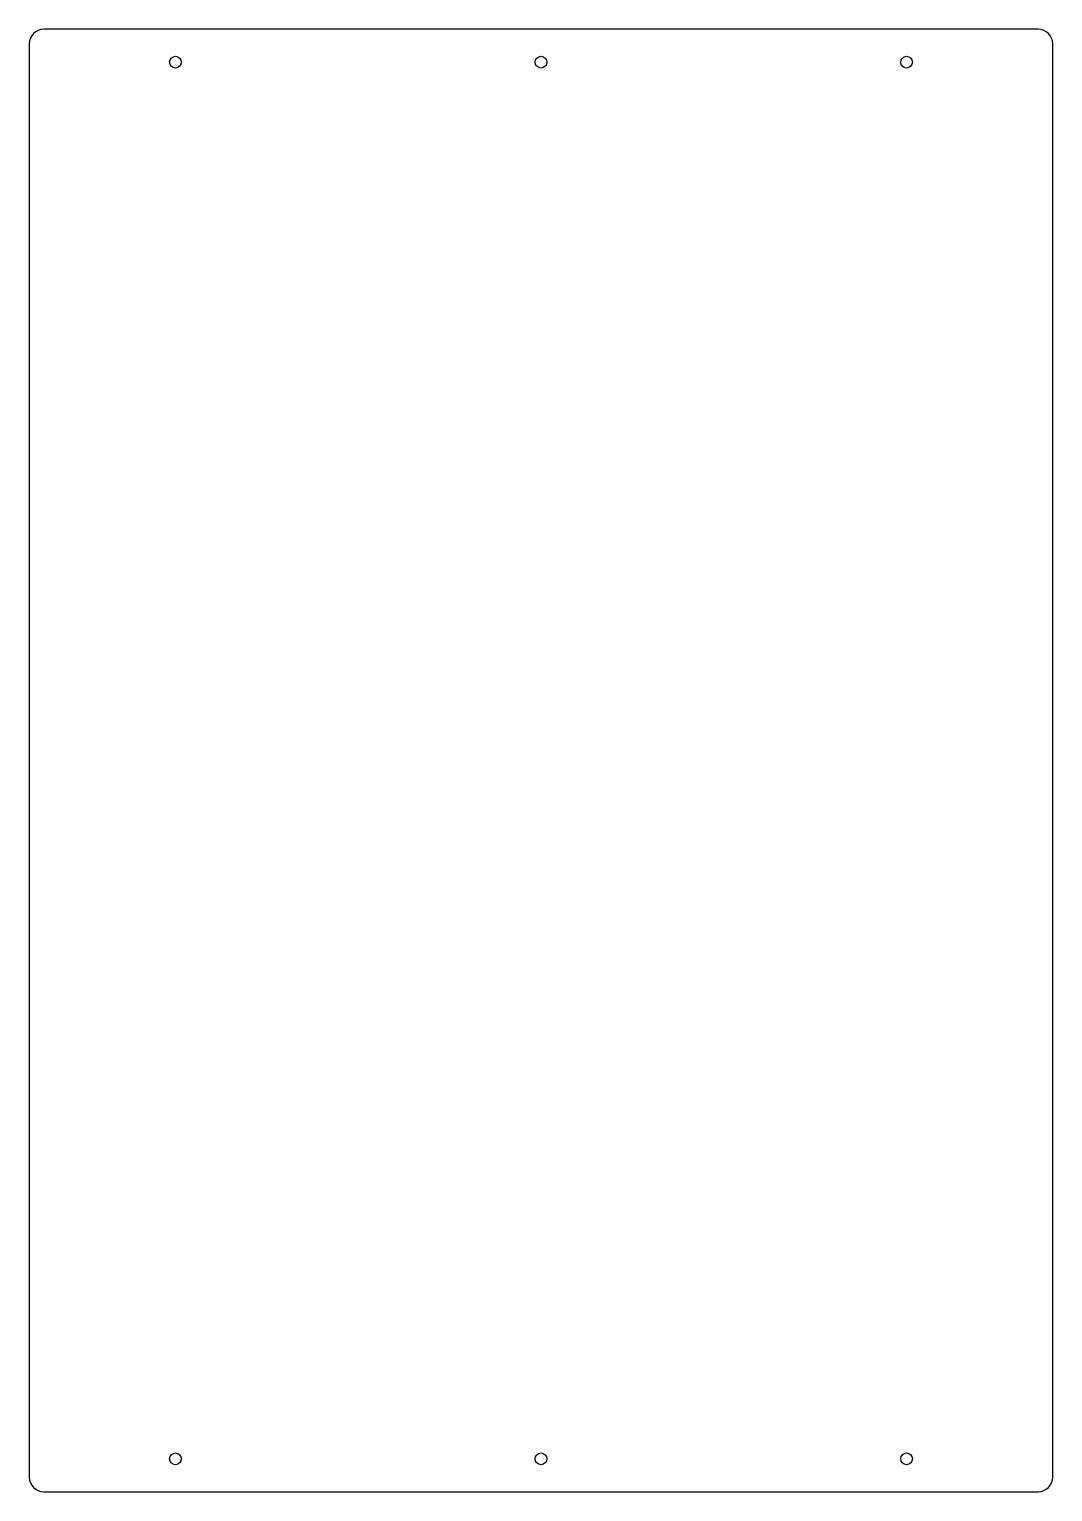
# Model space of a CAD drawing. Header units: millimetres. Extents: x -350 to 350, y -500 to 500.
import ezdxf

# ---------------------------------------------------------------- set-up
doc = ezdxf.new("R2010")
doc.units = ezdxf.units.MM

msp = doc.modelspace()

# ---------------------------------------------------------------- linework, layer by layer
msp.add_lwpolyline([(-350, -490, 0.41421), (-340, -500), (340, -500, 0.41421), (350, -490), (350, 490, 0.41421), (340, 500), (-340, 500, 0.41421), (-350, 490)], format="xyb", close=True)
for centre in [(-250, 477.5), (0, 477.5), (250, 477.5), (-250, -477.5), (0, -477.5), (250, -477.5)]:
    msp.add_circle(centre, 4)

doc.saveas('drawing.dxf')
